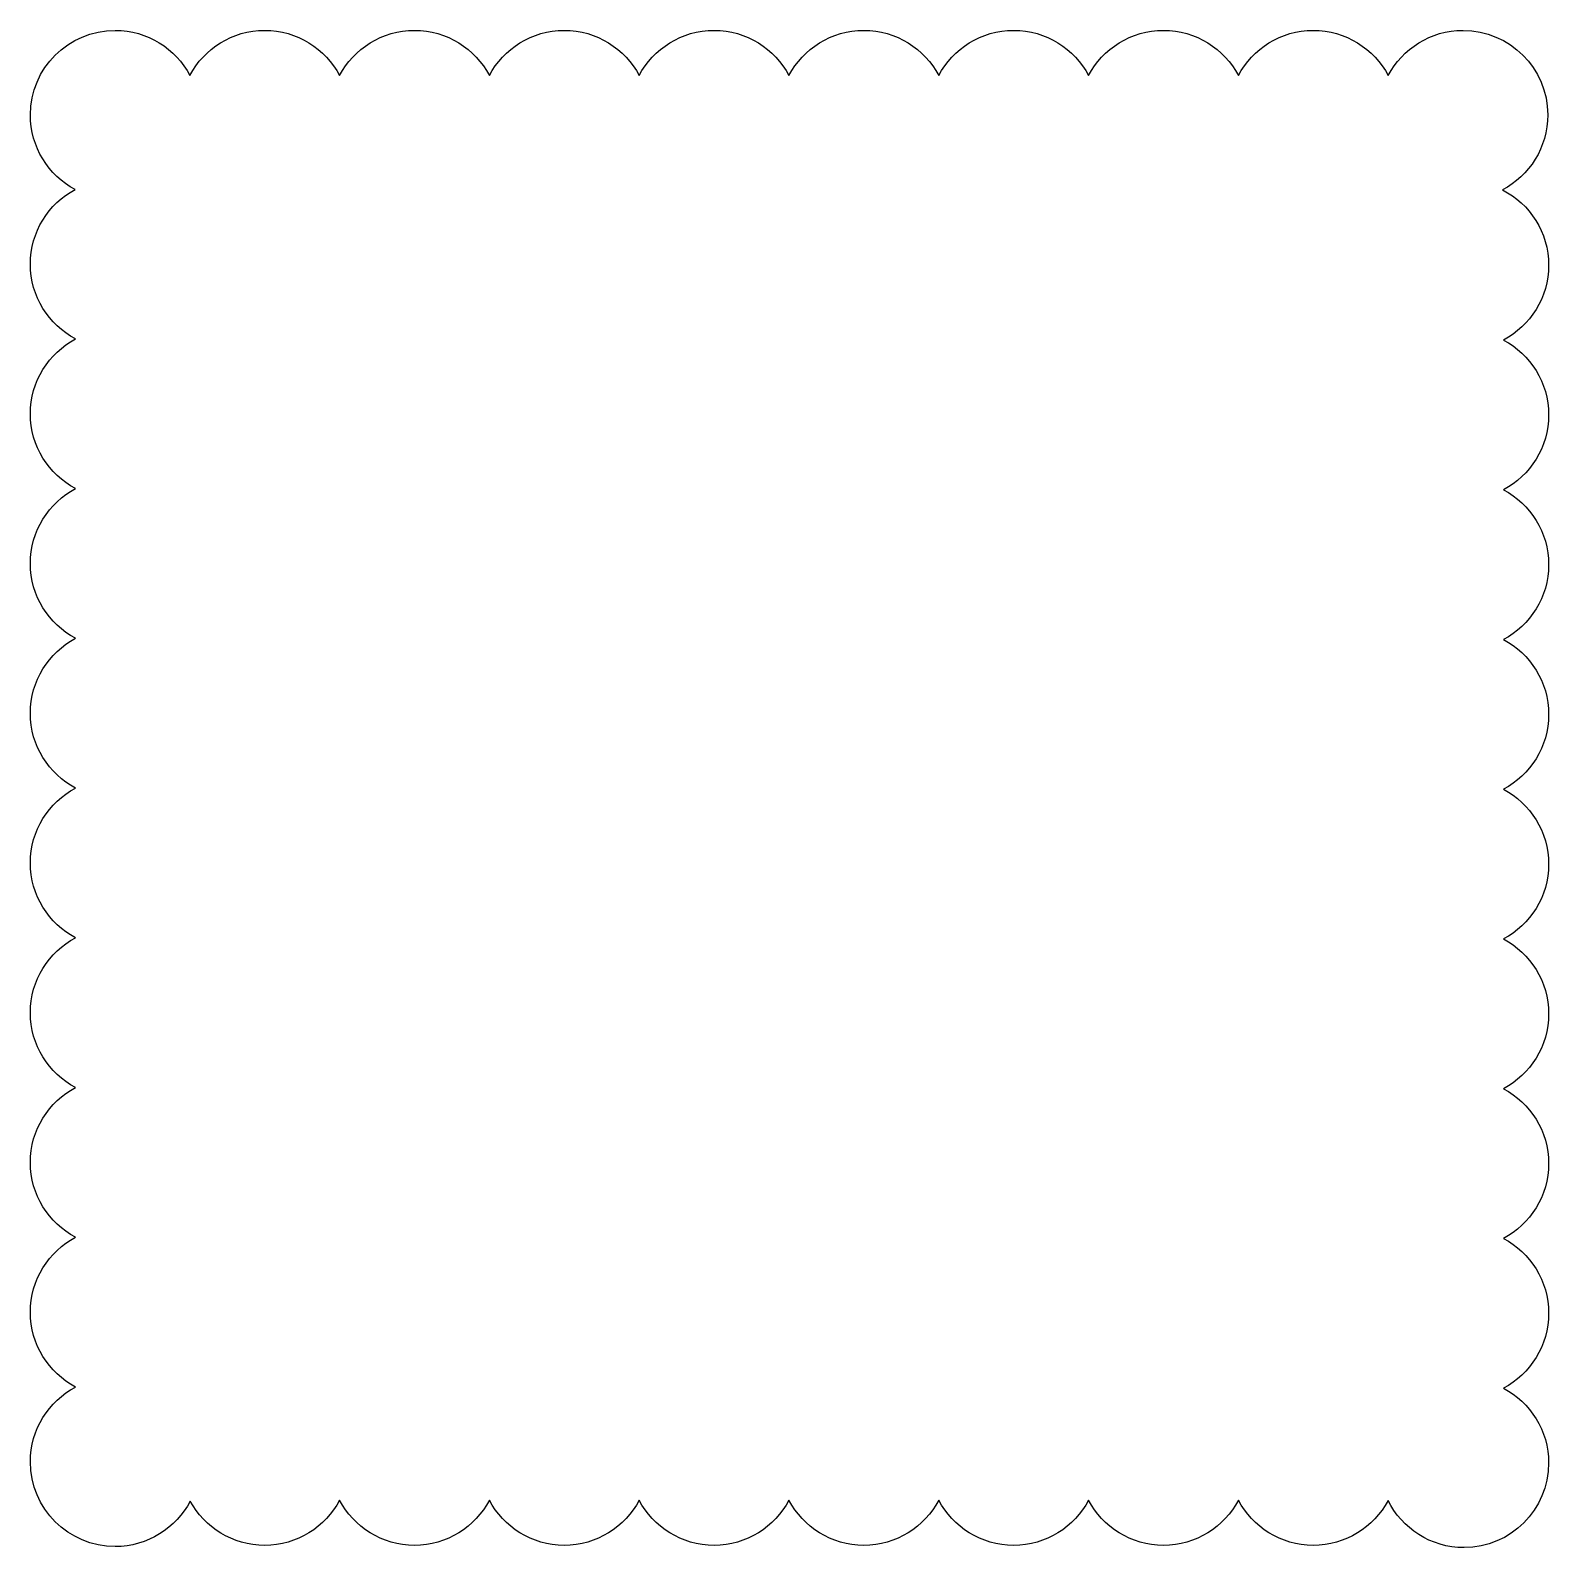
# Model space of a CAD drawing. Header units: centimetres. Extents: x -10.1 to 2.5, y 1.7 to 14.4.
import ezdxf

# ---------------------------------------------------------------- set-up
doc = ezdxf.new("R2010")
doc.units = ezdxf.units.CM
doc.header["$MEASUREMENT"] = 0
doc.layers.add('Layer 1', color=7, linetype='Continuous')

msp = doc.modelspace()

# ---------------------------------------------------------------- linework, layer by layer
at = {"layer": 'Layer 1', "color": 11}
msp.add_open_spline([(-9.43142, 14.36534), (-9.82102, 14.36534), (-10.13753, 14.04961), (-10.13753, 13.66006), (-10.13753, 13.66006), (-10.13753, 13.39133), (-9.9867, 13.15747), (-9.76546, 13.03829), (-9.76546, 13.03829), (-9.98688, 12.91917), (-10.13753, 12.68538), (-10.13753, 12.41652), (-10.13753, 12.41652), (-10.13753, 12.14569), (-9.98457, 11.91057), (-9.7605, 11.79227), (-9.7605, 11.79227), (-9.98444, 11.67393), (-10.13753, 11.43874), (-10.13753, 11.16802), (-10.13753, 11.16802), (-10.13753, 10.89733), (-9.98439, 10.66295), (-9.7605, 10.54459), (-9.7605, 10.54459), (-9.98457, 10.42629), (-10.13753, 10.19034), (-10.13753, 9.91951), (-10.13753, 9.91951), (-10.13753, 9.64882), (-9.98439, 9.41445), (-9.7605, 9.29609), (-9.7605, 9.29609), (-9.98457, 9.17779), (-10.13753, 8.94184), (-10.13753, 8.67101), (-10.13753, 8.67101), (-10.13753, 8.40032), (-9.98439, 8.16594), (-9.7605, 8.04759), (-9.7605, 8.04759), (-9.98457, 7.92929), (-10.13753, 7.69416), (-10.13753, 7.42333), (-10.13753, 7.42333), (-10.13753, 7.15264), (-9.98439, 6.91744), (-9.7605, 6.79908), (-9.7605, 6.79908), (-9.98457, 6.68078), (-10.13753, 6.44566), (-10.13753, 6.17483), (-10.13753, 6.17483), (-10.13753, 5.90414), (-9.98439, 5.66894), (-9.7605, 5.55058), (-9.7605, 5.55058), (-9.98457, 5.43228), (-10.13753, 5.19715), (-10.13753, 4.92633), (-10.13753, 4.92633), (-10.13753, 4.65564), (-9.98439, 4.42043), (-9.7605, 4.30208), (-9.7605, 4.30208), (-9.98457, 4.18378), (-10.13753, 3.94865), (-10.13753, 3.67783), (-10.13753, 3.67783), (-10.13753, 3.4071), (-9.98444, 3.17192), (-9.7605, 3.05358), (-9.7605, 3.05358), (-9.98457, 2.93528), (-10.13753, 2.70015), (-10.13753, 2.42932), (-10.13753, 2.42932), (-10.13753, 2.03978), (-9.82102, 1.72322), (-9.43142, 1.72322), (-9.43142, 1.72322), (-9.15952, 1.72322), (-8.92338, 1.87726), (-8.80552, 2.10273), (-8.80552, 2.10273), (-8.68596, 1.88275), (-8.45242, 1.73314), (-8.18458, 1.73314), (-8.18458, 1.73314), (-7.91372, 1.73314), (-7.67864, 1.88612), (-7.56033, 2.11017), (-7.56033, 2.11017), (-7.44197, 1.88626), (-7.20683, 1.73314), (-6.93607, 1.73314), (-6.93607, 1.73314), (-6.66522, 1.73314), (-6.43013, 1.88612), (-6.31182, 2.11017), (-6.31182, 2.11017), (-6.19347, 1.88626), (-5.95833, 1.73314), (-5.68757, 1.73314), (-5.68757, 1.73314), (-5.41672, 1.73314), (-5.18163, 1.88612), (-5.06332, 2.11017), (-5.06332, 2.11017), (-4.94496, 1.88626), (-4.70982, 1.73314), (-4.43907, 1.73314), (-4.43907, 1.73314), (-4.16831, 1.73314), (-3.93317, 1.88626), (-3.81482, 2.11017), (-3.81482, 2.11017), (-3.6965, 1.88612), (-3.46142, 1.73314), (-3.19057, 1.73314), (-3.19057, 1.73314), (-2.91981, 1.73314), (-2.68467, 1.88626), (-2.56631, 2.11017), (-2.56631, 2.11017), (-2.448, 1.88612), (-2.21292, 1.73314), (-1.94206, 1.73314), (-1.94206, 1.73314), (-1.67131, 1.73314), (-1.43617, 1.88626), (-1.31781, 2.11017), (-1.31781, 2.11017), (-1.1995, 1.88612), (-0.96441, 1.73314), (-0.69356, 1.73314), (-0.69356, 1.73314), (-0.42271, 1.73314), (-0.1868, 1.88612), (-0.06848, 2.11017), (-0.06848, 2.11017), (0.04989, 1.88631), (0.28422, 1.73314), (0.55494, 1.73314), (0.55494, 1.73314), (0.82475, 1.73314), (1.05961, 1.88506), (1.17837, 2.10769), (1.17837, 2.10769), (1.2937, 1.87475), (1.53431, 1.71412), (1.81171, 1.71412), (1.81171, 1.71412), (2.20131, 1.71412), (2.51699, 2.03068), (2.517, 2.42023), (2.517, 2.42023), (2.517, 2.69098), (2.36394, 2.92532), (2.13996, 3.04365), (2.13996, 3.04365), (2.36412, 3.16193), (2.51699, 3.39784), (2.517, 3.66873), (2.517, 3.66873), (2.517, 3.93948), (2.36394, 4.17382), (2.13996, 4.29216), (2.13996, 4.29216), (2.36412, 4.41043), (2.51699, 4.64634), (2.517, 4.91723), (2.517, 4.91723), (2.517, 5.18799), (2.36394, 5.42233), (2.13996, 5.54066), (2.13996, 5.54066), (2.36412, 5.65893), (2.51699, 5.89402), (2.517, 6.16491), (2.517, 6.16491), (2.517, 6.43566), (2.36394, 6.67083), (2.13996, 6.78916), (2.13996, 6.78916), (2.36412, 6.90743), (2.51699, 7.14252), (2.517, 7.41341), (2.517, 7.41341), (2.517, 7.68417), (2.36394, 7.91933), (2.13996, 8.03766), (2.13996, 8.03766), (2.36412, 8.15594), (2.51699, 8.39102), (2.517, 8.66192), (2.517, 8.66192), (2.517, 8.93267), (2.36394, 9.16784), (2.13996, 9.28617), (2.13996, 9.28617), (2.36412, 9.40444), (2.51699, 9.63953), (2.517, 9.91042), (2.517, 9.91042), (2.517, 10.18121), (2.36399, 10.41636), (2.13996, 10.53467), (2.13996, 10.53467), (2.36412, 10.65294), (2.51699, 10.88803), (2.517, 11.15892), (2.517, 11.15892), (2.517, 11.42981), (2.36412, 11.6649), (2.13996, 11.78317), (2.13996, 11.78317), (2.36399, 11.90149), (2.51699, 12.13663), (2.517, 12.40743), (2.517, 12.40743), (2.517, 12.68126), (2.36067, 12.91801), (2.13252, 13.03498), (2.13252, 13.03498), (2.35659, 13.15328), (2.50955, 13.38924), (2.50955, 13.66006), (2.50955, 13.66006), (2.50955, 14.04961), (2.19304, 14.36534), (1.80345, 14.36534), (1.80345, 14.36534), (1.53266, 14.36534), (1.29837, 14.21226), (1.18002, 13.98831), (1.18002, 13.98831), (1.06174, 14.21245), (0.82587, 14.36534), (0.55494, 14.36534), (0.55494, 14.36534), (0.28416, 14.36534), (0.04986, 14.21226), (-0.06848, 13.98831), (-0.06848, 13.98831), (-0.18677, 14.21245), (-0.42264, 14.36534), (-0.69356, 14.36534), (-0.69356, 14.36534), (-0.96448, 14.36534), (-1.19953, 14.21245), (-1.31781, 13.98831), (-1.31781, 13.98831), (-1.43614, 14.21231), (-1.67124, 14.36534), (-1.94206, 14.36534), (-1.94206, 14.36534), (-2.21299, 14.36534), (-2.44803, 14.21245), (-2.56631, 13.98831), (-2.56631, 13.98831), (-2.68464, 14.21231), (-2.91975, 14.36534), (-3.19057, 14.36534), (-3.19057, 14.36534), (-3.46149, 14.36534), (-3.69653, 14.21245), (-3.81482, 13.98831), (-3.81482, 13.98831), (-3.93314, 14.21231), (-4.16825, 14.36534), (-4.43907, 14.36534), (-4.43907, 14.36534), (-4.70989, 14.36534), (-4.94499, 14.21231), (-5.06332, 13.98831), (-5.06332, 13.98831), (-5.18161, 14.21245), (-5.41665, 14.36534), (-5.68757, 14.36534), (-5.68757, 14.36534), (-5.95839, 14.36534), (-6.19349, 14.21231), (-6.31182, 13.98831), (-6.31182, 13.98831), (-6.43011, 14.21245), (-6.66515, 14.36534), (-6.93607, 14.36534), (-6.93607, 14.36534), (-7.20689, 14.36534), (-7.442, 14.21231), (-7.56033, 13.98831), (-7.56033, 13.98831), (-7.67861, 14.21245), (-7.91366, 14.36534), (-8.18458, 14.36534), (-8.18458, 14.36534), (-8.45469, 14.36534), (-8.68937, 14.21301), (-8.808, 13.98996), (-8.808, 13.98996), (-8.92657, 14.2132), (-9.16117, 14.36534), (-9.43142, 14.36534)], degree=3, knots=[0, 0, 0, 0, 0.01298701, 0.01298701, 0.01298701, 0.01298701, 0.02597403, 0.02597403, 0.02597403, 0.02597403, 0.03896104, 0.03896104, 0.03896104, 0.03896104, 0.05194805, 0.05194805, 0.05194805, 0.05194805, 0.06493506, 0.06493506, 0.06493506, 0.06493506, 0.07792208, 0.07792208, 0.07792208, 0.07792208, 0.09090909, 0.09090909, 0.09090909, 0.09090909, 0.1038961, 0.1038961, 0.1038961, 0.1038961, 0.11688312, 0.11688312, 0.11688312, 0.11688312, 0.12987013, 0.12987013, 0.12987013, 0.12987013, 0.14285714, 0.14285714, 0.14285714, 0.14285714, 0.15584416, 0.15584416, 0.15584416, 0.15584416, 0.16883117, 0.16883117, 0.16883117, 0.16883117, 0.18181818, 0.18181818, 0.18181818, 0.18181818, 0.19480519, 0.19480519, 0.19480519, 0.19480519, 0.20779221, 0.20779221, 0.20779221, 0.20779221, 0.22077922, 0.22077922, 0.22077922, 0.22077922, 0.23376623, 0.23376623, 0.23376623, 0.23376623, 0.24675325, 0.24675325, 0.24675325, 0.24675325, 0.25974026, 0.25974026, 0.25974026, 0.25974026, 0.27272727, 0.27272727, 0.27272727, 0.27272727, 0.28571429, 0.28571429, 0.28571429, 0.28571429, 0.2987013, 0.2987013, 0.2987013, 0.2987013, 0.31168831, 0.31168831, 0.31168831, 0.31168831, 0.32467532, 0.32467532, 0.32467532, 0.32467532, 0.33766234, 0.33766234, 0.33766234, 0.33766234, 0.35064935, 0.35064935, 0.35064935, 0.35064935, 0.36363636, 0.36363636, 0.36363636, 0.36363636, 0.37662338, 0.37662338, 0.37662338, 0.37662338, 0.38961039, 0.38961039, 0.38961039, 0.38961039, 0.4025974, 0.4025974, 0.4025974, 0.4025974, 0.41558442, 0.41558442, 0.41558442, 0.41558442, 0.42857143, 0.42857143, 0.42857143, 0.42857143, 0.44155844, 0.44155844, 0.44155844, 0.44155844, 0.45454545, 0.45454545, 0.45454545, 0.45454545, 0.46753247, 0.46753247, 0.46753247, 0.46753247, 0.48051948, 0.48051948, 0.48051948, 0.48051948, 0.49350649, 0.49350649, 0.49350649, 0.49350649, 0.50649351, 0.50649351, 0.50649351, 0.50649351, 0.51948052, 0.51948052, 0.51948052, 0.51948052, 0.53246753, 0.53246753, 0.53246753, 0.53246753, 0.54545455, 0.54545455, 0.54545455, 0.54545455, 0.55844156, 0.55844156, 0.55844156, 0.55844156, 0.57142857, 0.57142857, 0.57142857, 0.57142857, 0.58441558, 0.58441558, 0.58441558, 0.58441558, 0.5974026, 0.5974026, 0.5974026, 0.5974026, 0.61038961, 0.61038961, 0.61038961, 0.61038961, 0.62337662, 0.62337662, 0.62337662, 0.62337662, 0.63636364, 0.63636364, 0.63636364, 0.63636364, 0.64935065, 0.64935065, 0.64935065, 0.64935065, 0.66233766, 0.66233766, 0.66233766, 0.66233766, 0.67532468, 0.67532468, 0.67532468, 0.67532468, 0.68831169, 0.68831169, 0.68831169, 0.68831169, 0.7012987, 0.7012987, 0.7012987, 0.7012987, 0.71428571, 0.71428571, 0.71428571, 0.71428571, 0.72727273, 0.72727273, 0.72727273, 0.72727273, 0.74025974, 0.74025974, 0.74025974, 0.74025974, 0.75324675, 0.75324675, 0.75324675, 0.75324675, 0.76623377, 0.76623377, 0.76623377, 0.76623377, 0.77922078, 0.77922078, 0.77922078, 0.77922078, 0.79220779, 0.79220779, 0.79220779, 0.79220779, 0.80519481, 0.80519481, 0.80519481, 0.80519481, 0.81818182, 0.81818182, 0.81818182, 0.81818182, 0.83116883, 0.83116883, 0.83116883, 0.83116883, 0.84415584, 0.84415584, 0.84415584, 0.84415584, 0.85714286, 0.85714286, 0.85714286, 0.85714286, 0.87012987, 0.87012987, 0.87012987, 0.87012987, 0.88311688, 0.88311688, 0.88311688, 0.88311688, 0.8961039, 0.8961039, 0.8961039, 0.8961039, 0.90909091, 0.90909091, 0.90909091, 0.90909091, 0.92207792, 0.92207792, 0.92207792, 0.92207792, 0.93506494, 0.93506494, 0.93506494, 0.93506494, 0.94805195, 0.94805195, 0.94805195, 0.94805195, 0.96103896, 0.96103896, 0.96103896, 0.96103896, 0.97402597, 0.97402597, 0.97402597, 0.97402597, 1, 1, 1, 1], dxfattribs=at)

doc.saveas('drawing.dxf')
